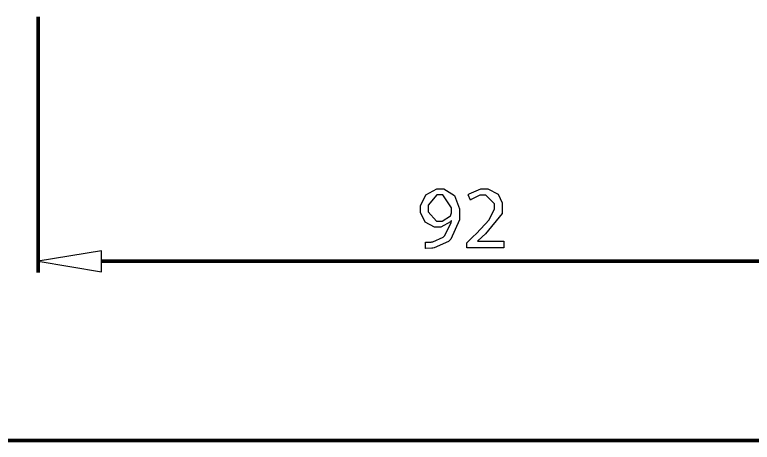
# Model space of a CAD drawing. Extents: x 0.54 to 10.46, y 0.74 to 7.76.
# Drawn here: x 2.024 to 2.581, y 4.187 to 4.51 of the extents above; entities that cross this region are included whole.
import ezdxf

# ---------------------------------------------------------------- set-up
doc = ezdxf.new("R2010")
doc.units = 0
doc.layers.get('0').update_dxf_attribs({"linetype": 'CONTINUOUS'})

msp = doc.modelspace()

# ---------------------------------------------------------------- linework, layer by layer
at = {"color": 9, "const_width": 0.00278}
for points in [[(2.04135, 4.50863), (2.04135, 4.31532)], [(2.08908, 4.32383), (2.65707, 4.32383)], [(1.00499, 4.18858), (9.22928, 4.18858)]]:
    msp.add_lwpolyline(points, dxfattribs=at)
at = {"color": 9}
for points in [[(2.33393, 4.33822), (2.33425, 4.33822), (2.33817, 4.33838), (2.33871, 4.33843), (2.33957, 4.3386), (2.34722, 4.34212), (2.34787, 4.34267), (2.34858, 4.34337), (2.35346, 4.35303), (2.35368, 4.35433), (2.35346, 4.35433), (2.35286, 4.35363), (2.34554, 4.34961), (2.34315, 4.34961), (2.34076, 4.34961), (2.33371, 4.35351), (2.33024, 4.36068), (2.33024, 4.36301), (2.33024, 4.36578), (2.33431, 4.37392), (2.34244, 4.37858), (2.34521, 4.37858), (2.34782, 4.37858), (2.35579, 4.37358), (2.35969, 4.3635), (2.35969, 4.36014), (2.35969, 4.35504), (2.35319, 4.34065), (2.35215, 4.33957), (2.35129, 4.33876), (2.34056, 4.33388), (2.33942, 4.33371), (2.33886, 4.33365), (2.33425, 4.33339), (2.33393, 4.33339), (2.33393, 4.33822)], [(2.3361, 4.36344), (2.3361, 4.36111), (2.34239, 4.35411), (2.34451, 4.35411), (2.34663, 4.35411), (2.35275, 4.35807), (2.35314, 4.35872), (2.35319, 4.35889), (2.35368, 4.3604), (2.35368, 4.36089), (2.35368, 4.36421), (2.34694, 4.37408), (2.34472, 4.37408), (2.34256, 4.37408), (2.3361, 4.3661), (2.3361, 4.36344)], [(2.36507, 4.33404), (2.36507, 4.33768), (2.36974, 4.34224), (2.3725, 4.34489), (2.38206, 4.35519), (2.38601, 4.3635), (2.38607, 4.36513), (2.38607, 4.36729), (2.3795, 4.37369), (2.37733, 4.37369), (2.375, 4.37369), (2.36854, 4.37039), (2.36806, 4.36996), (2.36615, 4.37414), (2.36692, 4.37478), (2.37565, 4.37864), (2.37858, 4.37864), (2.38112, 4.37864), (2.38878, 4.37462), (2.39199, 4.36806), (2.39199, 4.36583), (2.39199, 4.35997), (2.37918, 4.34457), (2.3769, 4.34233), (2.37337, 4.33908), (2.37337, 4.33897), (2.39307, 4.33897), (2.39307, 4.33404), (2.36507, 4.33404)], [(2.08908, 4.33176), (2.04135, 4.32383), (2.08908, 4.31586), (2.08908, 4.33176)]]:
    msp.add_lwpolyline(points, close=True, dxfattribs=at)

doc.saveas('drawing.dxf')
